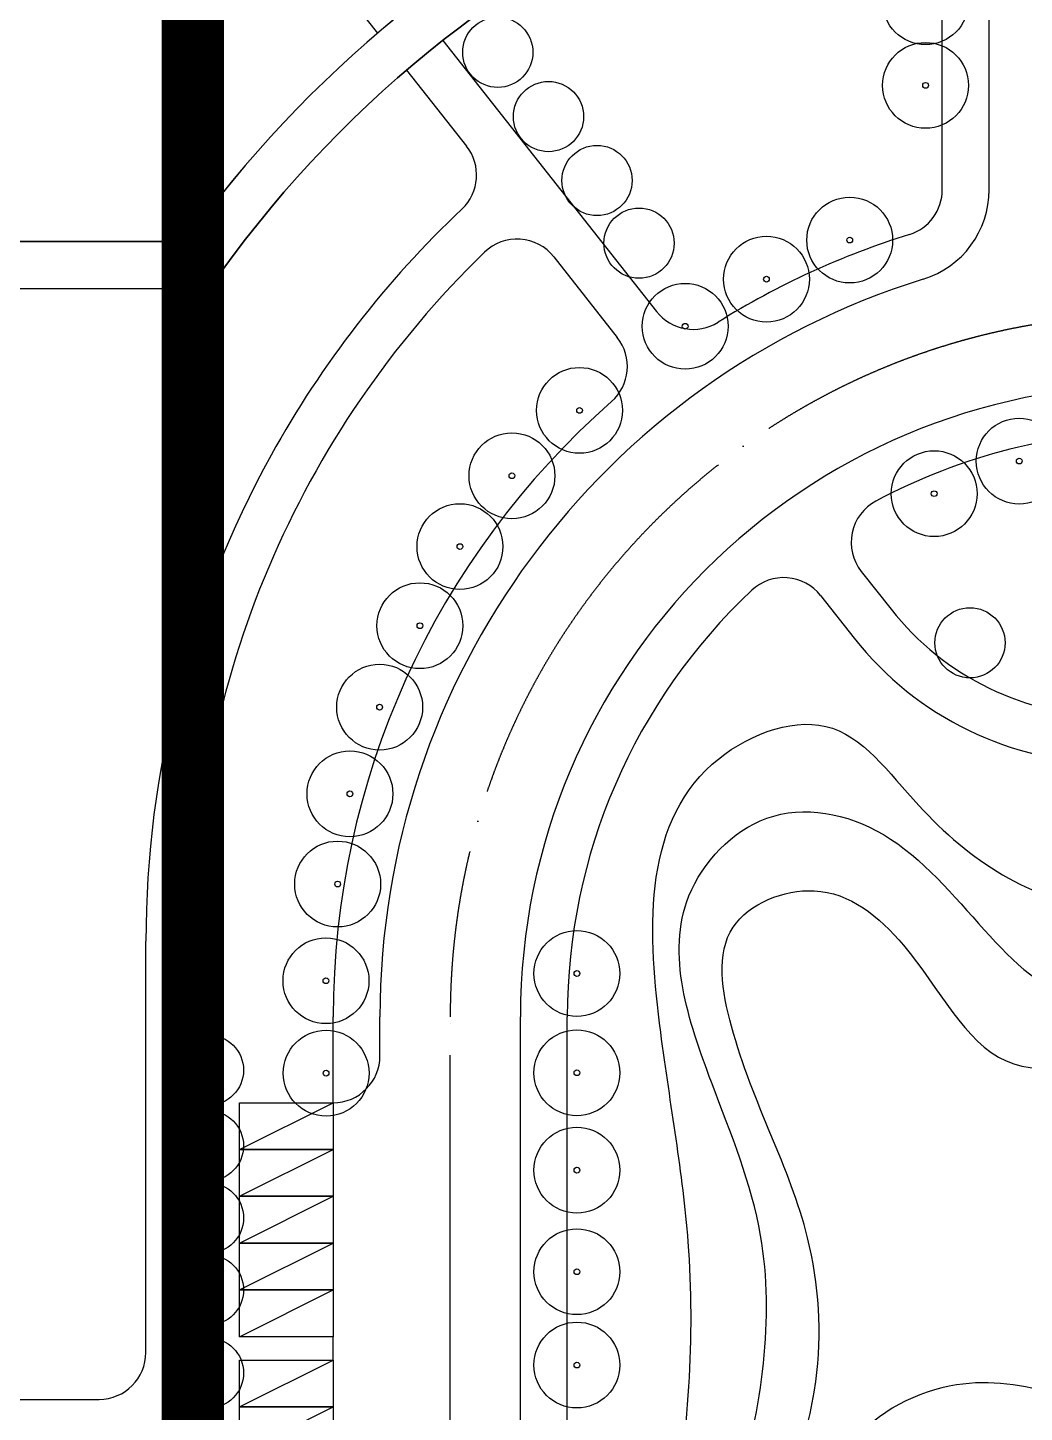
# Model space of a CAD drawing. Extents: x 39009873 to 40242873, y -38938004 to -37205504.
# Drawn here: x 39403473 to 39467334, y -37936372 to -37847631 of the extents above; entities that cross this region are included whole.
import ezdxf

# ---------------------------------------------------------------- set-up
doc = ezdxf.new("R2010")
doc.units = 0
doc.header["$LTSCALE"] = 1000
doc.header["$MEASUREMENT"] = 0
doc.linetypes.add('CENT', pattern=[15, 13, -1, 0, -1])
doc.linetypes.add('DASH', pattern=[0.35, 0.25, -0.1])
doc.layers.get('0').update_dxf_attribs({"linetype": 'CONTINUOUS'})
for name, color, linetype in [('A-FACE', 4, 'CONTINUOUS'), ('TREE1', 62, 'CONTINUOUS'), ('人行道', 251, 'CONTINUOUS'), ('停车', 165, 'CONTINUOUS'), ('建筑屋顶', 2, 'CONTINUOUS'), ('建筑轮廓', 254, 'CONTINUOUS'), ('等高线', 250, 'DASH'), ('范围', 7, 'CONTINUOUS'), ('道路中心线', 1, 'CENT')]:
    doc.layers.add(name, color=color, linetype=linetype)

# ---------------------------------------------------------------- blocks, each defined once
blk = doc.blocks.new('sihwie')
at = {"layer": '建筑屋顶'}
for p, q in [((487213, 1085836), (487213, 1076735)), ((490213, 1085836), (490213, 1074777)), ((445419, 1056461), (445419, 1051961)), ((445419, 1051961), (456943, 1051961)), ((444669, 1048961), (458495, 1048961))]:
    blk.add_line(p, q, dxfattribs=at)
for radius, start, end in [(76500, 114.48546, 144.11068), (73500, 112.98953, 145.29632)]:
    blk.add_arc((518919, 1007115), radius, start, end, dxfattribs=at)
blk = doc.blocks.new('sdji')
at = {"linetype": 'Continuous', "ltscale": 10}
for radius in [2750, 184]:
    blk.add_circle((512091, 867961), radius, dxfattribs=at)
blk = doc.blocks.new('sij')
at = {"layer": 'TREE1', "linetype": 'Continuous', "ltscale": 10}
blk.add_circle((327690, 1006813), 2250, dxfattribs=at)

msp = doc.modelspace()

# ---------------------------------------------------------------- linework, layer by layer
at = {"layer": 'A-FACE'}
for p, q in [((39465081, -37858019), (39465081, -37679186)), ((39426047, -37913528), (39426047, -37911020)), ((39435047, -38149473), (39435047, -37911020))]:
    msp.add_line(p, q, dxfattribs=at)
at = {"layer": 'A-FACE', "linetype": 'Continuous', "ltscale": 10}
for p, q in [((39417047, -37931528), (39417047, -37916528)), ((39417047, -37916528), (39423047, -37916528)), ((39423047, -37931528), (39417047, -37931528)), ((39423047, -37933028), (39423047, -37931528)), ((39417047, -37948028), (39417047, -37933028)), ((39417047, -37933028), (39423047, -37933028))]:
    msp.add_line(p, q, dxfattribs=at)
at = {"layer": 'A-FACE'}
for centre, radius, start, end in [((39459081, -37858019), 6000, 287.25816, 0), ((39475547, -37911020), 49500, 107.25816, 180.00004), ((39475547, -37911020), 40500, 90, 180)]:
    msp.add_arc(centre, radius, start, end, dxfattribs=at)
at = {"layer": 'A-FACE', "linetype": 'Continuous'}
msp.add_arc((39423047, -37913528), 3000, 270, 0, dxfattribs=at)
at = {"layer": '人行道'}
for p, q in [((39462081, -37858019), (39462081, -37812866)), ((39411047, -37932541), (39411047, -37906187)), ((39414047, -38039341), (39414047, -37906187)), ((39423047, -37916528), (39423047, -37911020)), ((39438047, -37967148), (39438047, -37911020)), ((39401297, -37935541), (39408047, -37935541))]:
    msp.add_line(p, q, dxfattribs=at)
at = {"layer": '人行道', "linetype": 'Continuous'}
for p, q in [((39420786, -37841501), (39425896, -37847988)), ((39430073, -37848443), (39443762, -37865821)), ((39427754, -37850347), (39431594, -37855222)), ((39437188, -37862324), (39441254, -37867485)), ((39456880, -37882475), (39458794, -37884904)), ((39454279, -37884021), (39456438, -37886761))]:
    msp.add_line(p, q, dxfattribs=at)
for centre, radius, start, end in [((39429237, -37857078), 3000, 313.31931, 38.22766), ((39459081, -37858019), 3000, 287.25816, 0), ((39475547, -37911020), 52500, 107.25816, 122.02139), ((39434832, -37864180), 3000, 38.22766, 134.10521), ((39446118, -37863964), 3000, 218.22766, 302.02139), ((39438897, -37869342), 3000, 311.32624, 38.22766), ((39475547, -37911020), 52500, 131.32624, 180.00004), ((39459237, -37880618), 3000, 118.21225, 218.22766), ((39451923, -37885877), 3000, 38.22766, 133.2162), ((39472934, -37873766), 18000, 218.22766, 270), ((39472934, -37873766), 21000, 218.22766, 270)]:
    msp.add_arc(centre, radius, start, end, dxfattribs=at)
at = {"layer": '人行道'}
for centre, radius, start, end in [((39475547, -37906187), 64500, 133.31931, 151.10469), ((39475547, -37906187), 61500, 134.10521, 180), ((39475547, -37911020), 37500, 90, 118.21225), ((39475547, -37906187), 64500, 151.10469, 180), ((39475547, -37911020), 37500, 133.2162, 179.99997), ((39408047, -37932541), 3000, 270, 0)]:
    msp.add_arc(centre, radius, start, end, dxfattribs=at)
at = {"layer": '停车', "linetype": 'Continuous', "ltscale": 10}
for points in [[(39417047, -37919528), (39417047, -37916528), (39423047, -37916528), (39423047, -37919528), (39417047, -37919528), (39423047, -37916528)], [(39417047, -37922528), (39417047, -37919528), (39423047, -37919528), (39423047, -37922528), (39417047, -37922528), (39423047, -37919528)], [(39417047, -37925528), (39417047, -37922528), (39423047, -37922528), (39423047, -37925528), (39417047, -37925528), (39423047, -37922528)], [(39417047, -37928528), (39417047, -37925528), (39423047, -37925528), (39423047, -37928528), (39417047, -37928528), (39423047, -37925528)], [(39417047, -37931528), (39417047, -37928528), (39423047, -37928528), (39423047, -37931528), (39417047, -37931528), (39423047, -37928528)], [(39417047, -37936028), (39417047, -37933028), (39423047, -37933028), (39423047, -37936028), (39417047, -37936028), (39423047, -37933028)], [(39417047, -37939028), (39417047, -37936028), (39423047, -37936028), (39423047, -37939028), (39417047, -37939028), (39423047, -37936028)]]:
    msp.add_lwpolyline(points, dxfattribs=at)
at = {"layer": '建筑轮廓', "ltscale": 10}
for points in [[(39443840, -37836567, 0.129989), (39413570, -37861341), (39402047, -37861341), (39402047, -37849641), (39398647, -37849641), (39398647, -37846741)], [(39401297, -37864341), (39415122, -37864341, -0.141906), (39446840, -37838525)]]:
    msp.add_lwpolyline(points, format="xyb", dxfattribs=at)
at = {"layer": '等高线', "linetype": 'Continuous', "ltscale": 10}
for points in [[(39454858, -37964311), (39461139, -37946547), (39481305, -37942166), (39494982, -37940414), (39505679, -37924642), (39500679, -37907385), (39488557, -37900337), (39472027, -37903861), (39460566, -37897474), (39454616, -37892408), (39447342, -37894830), (39444037, -37912011), (39445800, -37925447), (39444698, -37943949), (39442273, -37955622), (39442485, -37963174), (39446163, -37966917), (39453186, -37966984), (39454590, -37965046), (39454858, -37964311)], [(39446098, -37959572), (39448162, -37961509), (39450517, -37961509), (39452685, -37959249), (39455795, -37945499), (39463437, -37938901), (39483333, -37939353), (39495390, -37936491), (39499160, -37916563), (39489351, -37905821), (39481420, -37906030), (39470776, -37909680), (39458306, -37899349), (39450830, -37898300), (39445846, -37903281), (39447289, -37915209), (39450436, -37925040), (39448994, -37941424), (39445846, -37951648), (39445321, -37957547), (39446098, -37959572)], [(39452632, -37954223), (39453977, -37943616), (39456308, -37938321), (39462985, -37934614), (39475914, -37937156), (39486512, -37937262), (39494672, -37930272), (39494672, -37917456), (39487889, -37910784), (39475702, -37912796), (39466164, -37913855), (39459593, -37906442), (39453871, -37902947), (39448678, -37905277), (39448572, -37911631), (39453447, -37925188), (39453977, -37934402), (39450691, -37944887), (39448258, -37952818), (39448830, -37956096), (39451382, -37956200), (39452632, -37954223)]]:
    msp.add_spline(points, degree=3, dxfattribs=at)
at = {"layer": '范围', "color": 1, "linetype": 'DASH', "ltscale": 50, "const_width": 4000}
msp.add_lwpolyline([(39219106, -38069414), (39212418, -38000000), (39198294, -37865085, -0.129459), (39200633, -37850208), (39203656, -37841696), (39222264, -37800102), (39294204, -37831641), (39414047, -37831641), (39414047, -37911020), (39414047, -37961979), (39561820, -37961979), (39561820, -38153407)], format="xyb", dxfattribs=at)
at = {"layer": '道路中心线', "ltscale": 2}
msp.add_line((39430547, -38149473), (39430547, -37911020), dxfattribs=at)
msp.add_arc((39475547, -37911020), 45000, 90, 180, dxfattribs=at)

# ---------------------------------------------------------------- block references
at = {"layer": 'A-FACE', "linetype": 'Continuous'}
msp.add_blockref('sihwie', (38956627, -38913302), dxfattribs=at)
at = {"layer": 'TREE1', "linetype": 'Continuous', "rotation": 89.71588559147328}
for p in [(40326418, -38362355), (40326418, -38367716), (40321557, -38377632), (40316222, -38380138), (40311015, -38383157), (40304245, -38388546), (40332419, -38391798), (40299915, -38392738), (40326968, -38393885), (40296582, -38397276), (40294016, -38402346), (40291436, -38407568), (40289534, -38413121), (40288745, -38418903), (40304076, -38424636), (40287997, -38425100), (40288006, -38431023), (40304076, -38431000), (40304076, -38437240), (40304076, -38443751), (40304076, -38449731)]:
    msp.add_blockref('sdji', p, dxfattribs=at)
at = {"layer": 'TREE1', "linetype": 'Continuous'}
for p in [(39105905, -38856022), (39109157, -38860142), (39112265, -38864238), (39114958, -38868253), (39136162, -38893866), (39087366, -38921255), (39087366, -38926105), (39087366, -38930731), (39087366, -38935343), (39087366, -38940665)]:
    msp.add_blockref('sij', p, dxfattribs=at)

doc.saveas('drawing.dxf')
